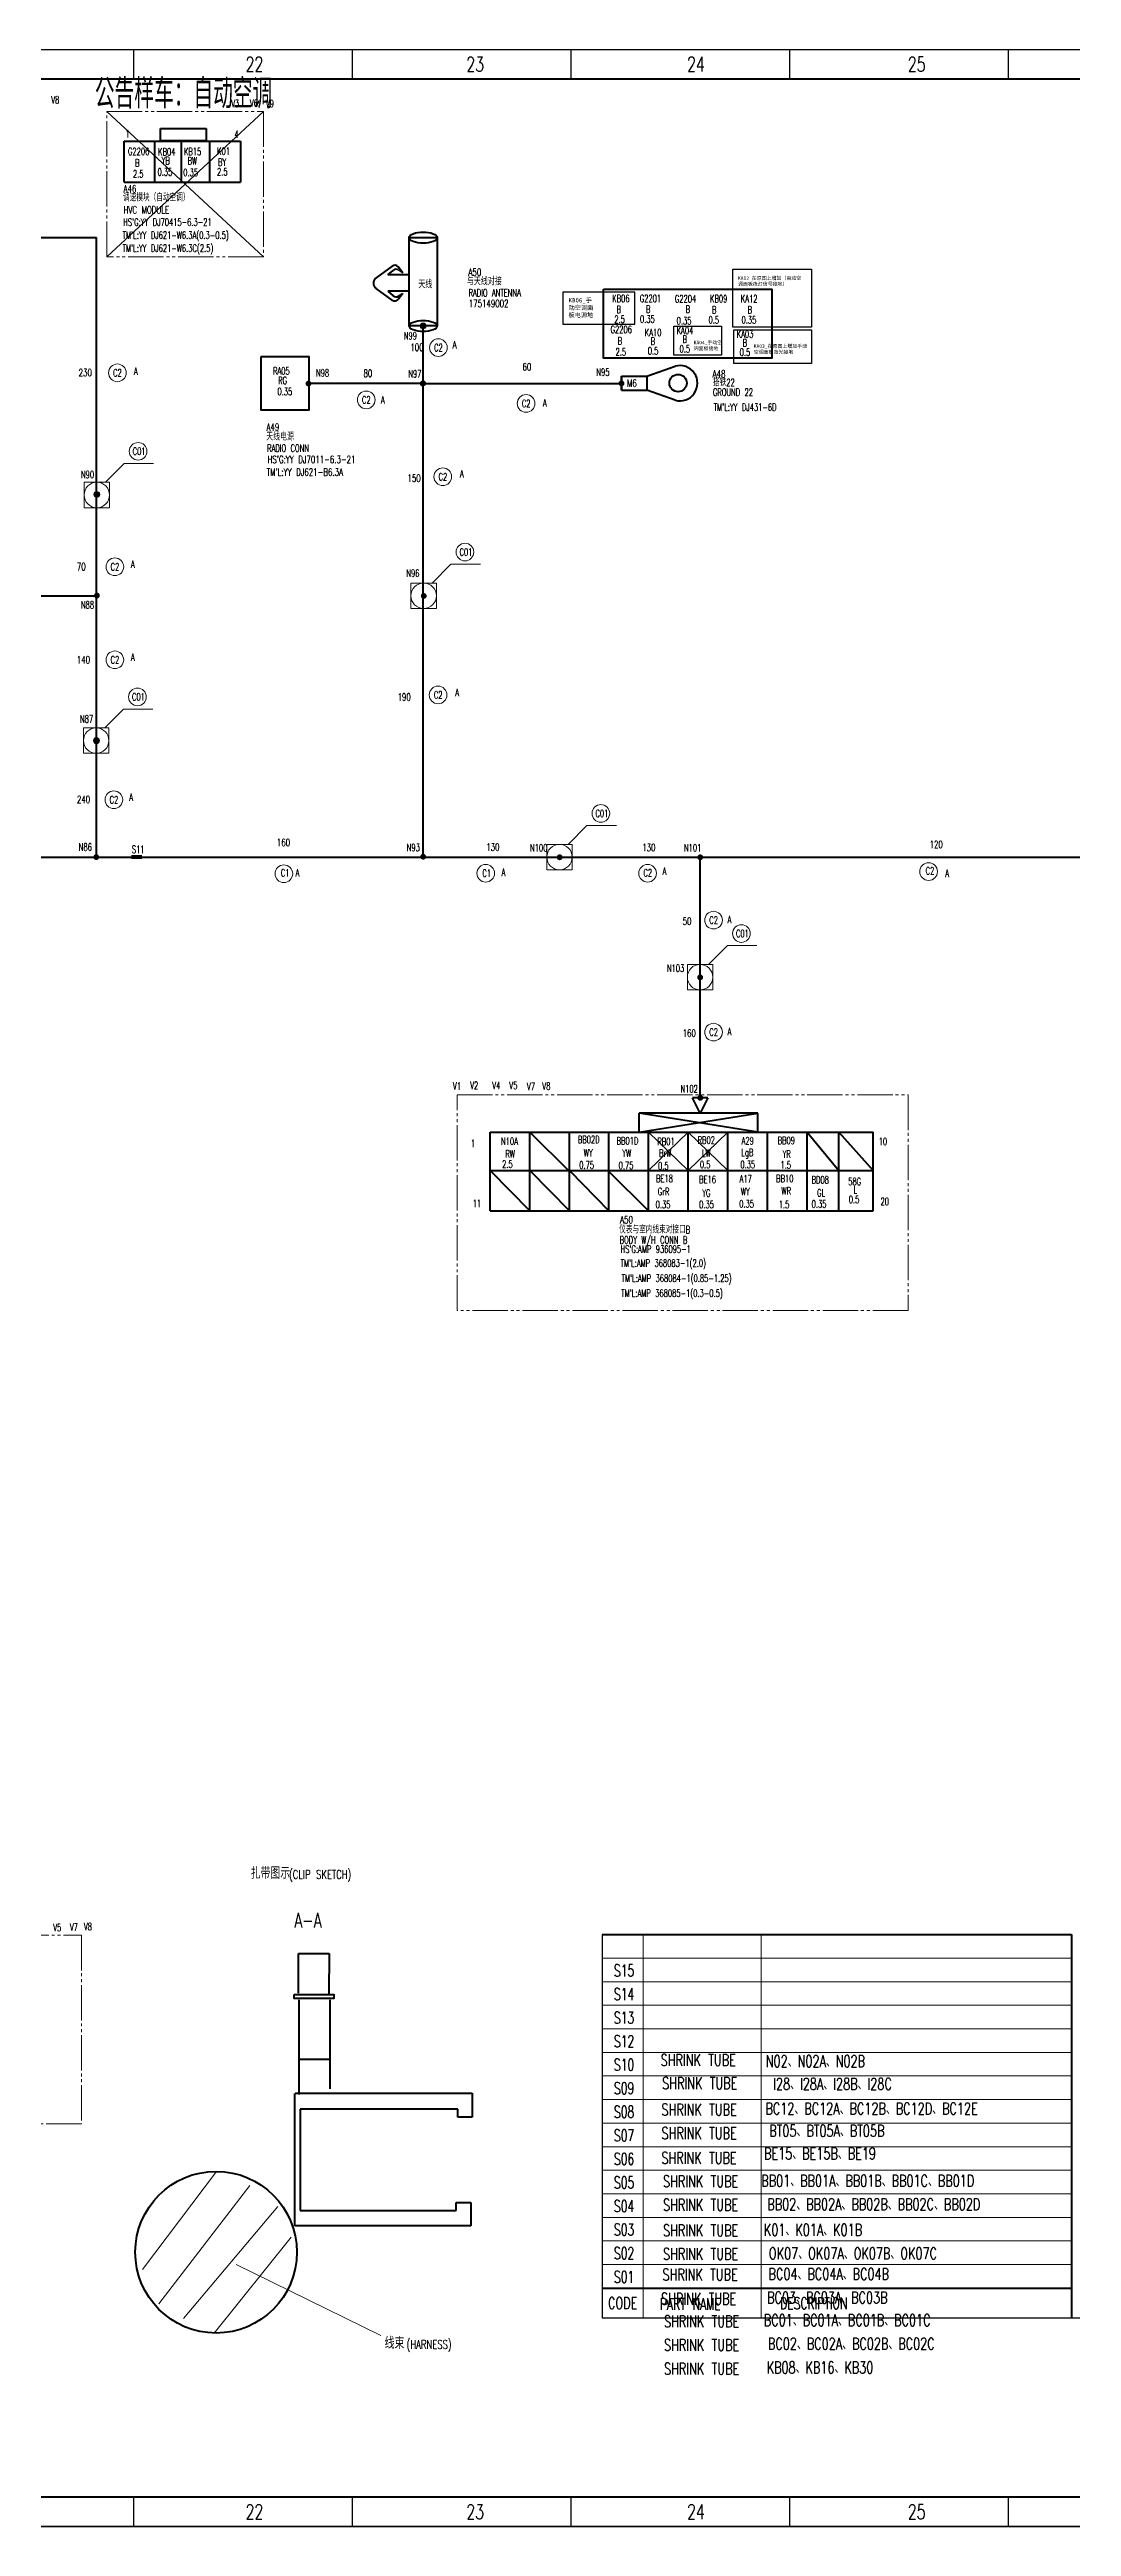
# Model space of a CAD drawing. Header units: millimetres. Extents: x 2201 to 4580, y 154 to 995.
# Drawn here: x 3733 to 4080, y 154 to 995 of the extents above; entities that cross this region are included whole.
import ezdxf
from ezdxf.enums import TextEntityAlignment as Align

# ---------------------------------------------------------------- set-up
doc = ezdxf.new("R2010")
doc.units = ezdxf.units.MM
doc.linetypes.add('PHANTOM', pattern=[17, 12, -1, 1, -1, 1, -1])
for name, color, linetype, lineweight in [('0Filament', 7, 'Continuous', 20), ('2FRAME', 2, 'Continuous', 70), ('4CONTOUR', 4, 'Continuous', 50), ('5PHANTOM', 6, 'PHANTOM', 20)]:
    doc.layers.add(name, color=color, linetype=linetype, lineweight=lineweight)
doc.layers.add('2FRAM', color=2, linetype='Continuous')
doc.styles.add('HZ', font='TXT', dxfattribs={"width": 0.7, "height": 4, "bigfont": 'HZTXT'})
doc.styles.get("Standard").update_dxf_attribs({"font": 'txt.shx', "height": 5})

msp = doc.modelspace()

# ---------------------------------------------------------------- hatches: boundary and pattern name
at = {"layer": '0Filament'}
h = msp.add_hatch(color=256, dxfattribs=at)
edge = h.paths.add_edge_path()
edge.add_arc((3860.11, 901.02), 1, 0, 360)
h = msp.add_hatch(color=256, dxfattribs=at)
edge = h.paths.add_edge_path()
edge.add_arc((3821.18, 881.45), 1, 0, 360)
h = msp.add_hatch(color=256, dxfattribs=at)
edge = h.paths.add_edge_path()
edge.add_arc((3859.97, 881.45), 1, 0, 360)
h = msp.add_hatch(color=256, dxfattribs=at)
edge = h.paths.add_edge_path()
edge.add_arc((3860.14, 881.52), 1, 0, 360)
h = msp.add_hatch(color=256, dxfattribs=at)
edge = h.paths.add_edge_path()
edge.add_arc((3927.52, 881.52), 1, 0, 360)
h = msp.add_hatch(color=256, dxfattribs=at)
edge = h.paths.add_edge_path()
edge.add_arc((3749.26, 843.82), 1, 0, 360)
h = msp.add_hatch(color=256, dxfattribs=at)
edge = h.paths.add_edge_path()
edge.add_arc((3749.29, 809.47), 1, 0, 360)
h = msp.add_hatch(color=256, dxfattribs=at)
edge = h.paths.add_edge_path()
edge.add_arc((3860.34, 809.35), 1, 0, 360)
h = msp.add_hatch(color=256, dxfattribs=at)
edge = h.paths.add_edge_path()
edge.add_arc((3749.12, 760.22), 1, 0, 360)
h = msp.add_hatch(color=256, dxfattribs=at)
edge = h.paths.add_edge_path()
edge.add_arc((3749.07, 720.68), 1, 0, 360)
msp.add_hatch(color=256, dxfattribs=at).paths.add_polyline_path([(3760.95, 721.35), (3764.64, 721.35), (3764.64, 720.04), (3760.95, 720.04)])
h = msp.add_hatch(color=256, dxfattribs=at)
edge = h.paths.add_edge_path()
edge.add_arc((3860.14, 720.8), 1, 0, 360)
h = msp.add_hatch(color=256, dxfattribs=at)
edge = h.paths.add_edge_path()
edge.add_arc((3906.51, 720.62), 1, 0, 360)
h = msp.add_hatch(color=256, dxfattribs=at)
edge = h.paths.add_edge_path()
edge.add_arc((3954.28, 720.62), 1, 0, 360)
h = msp.add_hatch(color=256, dxfattribs=at)
edge = h.paths.add_edge_path()
edge.add_arc((3954.25, 679.84), 1, 0, 360)
h = msp.add_hatch(color=256, dxfattribs=at)
edge = h.paths.add_edge_path()
edge.add_arc((3954.28, 638.94), 1, 0, 360)

# ---------------------------------------------------------------- linework, layer by layer
for p, q in [((3390.11, 994.87), (4579.11, 994.87)), ((3761.67, 994.87), (3761.67, 984.87)), ((3835.98, 994.87), (3835.98, 984.87)), ((3910.29, 994.87), (3910.29, 984.87)), ((3984.61, 994.87), (3984.61, 984.87)), ((4058.92, 994.87), (4058.92, 984.87)), ((3761.67, 163.87), (3761.67, 153.87)), ((3835.98, 163.87), (3835.98, 153.87)), ((3910.29, 163.87), (3910.29, 153.87)), ((3984.61, 163.87), (3984.61, 153.87)), ((4058.92, 163.87), (4058.92, 153.87)), ((2201.11, 153.87), (4579.11, 153.87)), ((4579.11, 153.87), (3390.11, 153.87))]:
    msp.add_line(p, q)
for p, q in [((3752.16, 847.95), (3758.54, 854.33)), ((3758.54, 854.33), (3768.54, 854.33)), ((3744.93, 839.31), (3744.93, 847.95)), ((3744.93, 847.95), (3753.57, 847.95)), ((3753.57, 847.95), (3753.57, 839.31)), ((3753.57, 839.31), (3744.93, 839.31)), ((3863.21, 813.74), (3869.59, 820.13)), ((3869.59, 820.13), (3879.59, 820.13)), ((3855.98, 805.1), (3855.98, 813.74)), ((3855.98, 813.74), (3864.62, 813.74)), ((3864.62, 813.74), (3864.62, 805.1)), ((3864.62, 805.1), (3855.98, 805.1)), ((3751.93, 764.56), (3758.32, 770.94)), ((3758.32, 770.94), (3768.32, 770.94)), ((3744.7, 755.92), (3744.7, 764.56)), ((3744.7, 764.56), (3753.34, 764.56)), ((3753.34, 764.56), (3753.34, 755.92)), ((3753.34, 755.92), (3744.7, 755.92)), ((3902.15, 716.37), (3902.15, 725.01)), ((3902.15, 725.01), (3910.79, 725.01)), ((3909.38, 725.01), (3915.77, 731.39)), ((3910.79, 725.01), (3910.79, 716.37)), ((3915.77, 731.39), (3925.77, 731.39)), ((3910.79, 716.37), (3902.15, 716.37)), ((3957.12, 684.23), (3963.51, 690.61)), ((3963.51, 690.61), (3973.51, 690.61)), ((3949.89, 675.59), (3949.89, 684.23)), ((3949.89, 684.23), (3958.53, 684.23)), ((3958.53, 684.23), (3958.53, 675.59)), ((3958.53, 675.59), (3949.89, 675.59)), ((3934.86, 354.82), (3934.86, 224.75)), ((3975.03, 354.82), (3975.03, 224.75)), ((3920.95, 346.82), (4080.41, 346.82)), ((3920.95, 338.82), (4080.41, 338.82)), ((3920.95, 330.82), (4080.41, 330.82)), ((3920.95, 322.82), (4080.41, 322.82)), ((3920.95, 314.82), (4080.41, 314.82)), ((3920.95, 306.82), (4080.41, 306.82)), ((3920.95, 298.82), (4080.41, 298.82)), ((3920.95, 290.82), (4080.41, 290.82)), ((3920.95, 282.82), (4080.41, 282.82)), ((3789.87, 274.44), (3764.79, 241.14)), ((3801.25, 269.65), (3770.28, 229.49)), ((3920.95, 274.82), (4080.41, 274.82)), ((3810.73, 262.54), (3778.7, 224.44)), ((3920.95, 266.82), (4080.41, 266.82)), ((3920.95, 258.82), (4080.41, 258.82)), ((3815.24, 252.05), (3789.14, 219.55)), ((3920.95, 250.82), (4080.41, 250.82)), ((3796.61, 242.77), (3845.8, 218.73)), ((3920.95, 242.82), (4080.41, 242.82))]:
    msp.add_line(p, q, dxfattribs=at)
for centre, radius in [((3860.11, 901.02), 1), ((3860.11, 901.02), 1), ((3865.3, 893.65), 3), ((3756.24, 885.1), 3), ((3840.8, 875.92), 3), ((3895.1, 874.7), 3), ((3763.29, 858.45), 3), ((3866.8, 849.83), 3), ((3749.25, 843.63), 4.32), ((3749.26, 843.82), 1), ((3749.26, 843.82), 1), ((3874.34, 824.25), 3), ((3755.38, 819.25), 3), ((3860.3, 809.42), 4.32), ((3755.38, 787.66), 3), ((3763.06, 775.06), 3), ((3865.2, 775.72), 3), ((3749.02, 760.24), 4.32), ((3749.12, 760.22), 1), ((3749.12, 760.22), 1), ((3755.04, 740.15), 3), ((3920.51, 735.51), 3), ((3906.47, 720.69), 4.32), ((3812.8, 715.04), 3), ((3881.39, 715.18), 3), ((3936.4, 715.18), 3), ((4031.87, 715.76), 3), ((3958.8, 699.27), 3), ((3968.26, 694.73), 3), ((3954.21, 679.91), 4.32), ((3958.8, 661.24), 3)]:
    msp.add_circle(centre, radius, dxfattribs=at)
at = {"layer": '2FRAM', "linetype": 'ByBlock', "lineweight": 50}
msp.add_line((2211.11, 984.87), (4569.11, 984.87), dxfattribs=at)
at = {"layer": '2FRAM', "color": 2, "linetype": 'ByBlock', "lineweight": 50}
msp.add_line((4569.11, 163.87), (2226.11, 163.87), dxfattribs=at)
at = {"layer": '2FRAME', "color": 1, "lineweight": -2}
for p, q in [((3752.69, 973.85), (3805.91, 924.53)), ((3752.69, 924.53), (3805.91, 973.85)), ((3936.73, 627.25), (3950.2, 614.27)), ((3936.73, 614.27), (3950.2, 627.25)), ((3950.2, 627.25), (3963.66, 614.27)), ((3950.2, 614.27), (3963.66, 627.24))]:
    msp.add_line(p, q, dxfattribs=at)
at = {"layer": '2FRAME'}
for p, q in [((3920.95, 354.82), (4080.41, 354.82)), ((4080.41, 354.82), (4080.41, 224.75)), ((3920.95, 234.76), (4080.41, 234.76))]:
    msp.add_line(p, q, dxfattribs=at)
at = {"layer": '2FRAME', "color": 2, "lineweight": -2}
for p, q in [((3920.95, 354.82), (3920.95, 224.75)), ((3920.95, 224.75), (4239.87, 224.75))]:
    msp.add_line(p, q, dxfattribs=at)
at = {"layer": '2FRAME', "color": 1, "lineweight": -2}
for points in [[(3965.37, 920.26), (3992.04, 920.26), (3992.04, 900.56), (3965.37, 900.56)], [(3932.09, 912.47), (3907.55, 912.47), (3907.55, 901.6), (3932.09, 901.6)], [(3945.32, 900.89), (3961.5, 900.89), (3961.5, 891.09), (3945.32, 891.09)], [(3965.74, 899.7), (3992.04, 899.7), (3992.04, 888.32), (3965.74, 888.32)]]:
    msp.add_lwpolyline(points, close=True, dxfattribs=at)
at = {"layer": '4CONTOUR'}
for p, q in [((3770.94, 968.11), (3786.45, 968.11)), ((3770.94, 963.82), (3770.94, 968.11)), ((3786.45, 968.11), (3786.45, 963.82)), ((3758.56, 949.8), (3758.56, 963.79)), ((3758.56, 963.79), (3798.08, 963.79)), ((3768.86, 963.68), (3768.86, 949.8)), ((3786.45, 963.82), (3770.94, 963.82)), ((3777.87, 963.74), (3777.87, 949.8)), ((3787.52, 963.79), (3787.52, 949.8)), ((3798.08, 963.79), (3798.08, 949.8)), ((3758.56, 949.8), (3798.08, 949.8)), ((3722.33, 931.06), (3749.11, 931.06)), ((3749.11, 720.65), (3749.11, 931.06)), ((3849.61, 921.35), (3844.14, 917.38)), ((3848.16, 918.34), (3849.96, 919.9)), ((3855.39, 918.34), (3848.16, 918.34)), ((3853.28, 919.04), (3851.66, 921.07)), ((3851.76, 920.02), (3853.28, 919.04)), ((3849.61, 909.77), (3844.14, 913.74)), ((3848.16, 912.79), (3849.96, 911.22)), ((3855.39, 912.79), (3848.16, 912.79)), ((3853.28, 912.08), (3851.66, 910.05)), ((3851.76, 911.1), (3853.28, 912.08)), ((3860.13, 720.81), (3860.13, 901.01)), ((3927.51, 884.01), (3927.51, 879.2)), ((3927.51, 884.01), (3936.14, 884.01)), ((3927.51, 879.2), (3927.51, 884.01)), ((3936.14, 884.01), (3945.74, 887.35)), ((3936.14, 884.01), (3936.14, 879.2)), ((3860.13, 881.53), (3821.33, 881.53)), ((3860.13, 881.53), (3927.51, 881.53)), ((3927.51, 879.2), (3936.14, 879.2)), ((3945.7, 875.8), (3936.14, 879.2)), ((3661.25, 809.39), (3749.11, 809.39)), ((2493.14, 720.65), (4099.57, 720.65)), ((3954.24, 638.97), (3954.24, 720.65)), ((3973.89, 633.74), (3933.49, 633.74)), ((3933.49, 627.26), (3973.89, 633.74)), ((3973.89, 627.26), (3933.49, 633.74)), ((3933.49, 627.26), (3933.49, 633.74)), ((3956.86, 638.97), (3951.62, 638.97)), ((3954.24, 633.74), (3951.62, 638.97)), ((3956.86, 638.97), (3954.24, 633.74)), ((3973.89, 627.26), (3973.89, 633.74)), ((3882.87, 600.6), (3882.87, 627.26)), ((3882.87, 627.26), (4012.98, 627.26)), ((3896.34, 600.6), (3896.34, 627.26)), ((3896.34, 627.26), (3909.8, 613.93)), ((3909.8, 600.6), (3909.8, 627.26)), ((3923.27, 600.6), (3923.27, 627.25)), ((3936.73, 600.6), (3936.73, 627.25)), ((3950.2, 600.6), (3950.2, 627.25)), ((3963.66, 600.6), (3963.66, 627.24)), ((3977.13, 600.6), (3977.13, 627.24)), ((3990.59, 600.6), (3990.59, 627.24)), ((3990.59, 627.24), (4001.34, 614.27)), ((4001.34, 600.6), (4001.34, 627.23)), ((4001.34, 627.23), (4012.98, 614.27)), ((4012.98, 600.6), (4012.98, 627.26)), ((3882.87, 614.27), (3896.34, 600.6)), ((3882.87, 614.27), (4012.98, 614.27)), ((3896.34, 614.27), (3909.8, 600.6)), ((3909.8, 614.27), (3923.27, 600.6)), ((3923.27, 613.93), (3936.73, 600.6)), ((3882.87, 600.6), (4012.98, 600.6)), ((3817.72, 348.42), (3817.72, 334.91)), ((3817.77, 348.45), (3828.17, 348.45)), ((3828.18, 348.44), (3828.13, 334.7)), ((3817.91, 332.73), (3817.91, 300.57)), ((3828.48, 332.73), (3828.48, 302.49)), ((3818.18, 312.51), (3828.63, 312.51)), ((3816.52, 255.98), (3816.52, 300.9)), ((3816.69, 300.98), (3876.79, 300.98)), ((3871.87, 295.52), (3818.33, 295.52)), ((3818.33, 295.52), (3818.33, 261.13)), ((3871.87, 292.79), (3871.87, 295.52)), ((3876.79, 300.98), (3876.79, 292.79)), ((3876.79, 292.79), (3871.87, 292.79)), ((3818.33, 261.13), (3871.33, 261.13)), ((3871.33, 261.13), (3871.33, 263.86)), ((3871.38, 263.81), (3876.34, 263.81)), ((3876.34, 263.81), (3876.34, 255.98)), ((3876.34, 255.98), (3816.52, 255.98))]:
    msp.add_line(p, q, dxfattribs=at)
for points in [[(3855.39, 931.01), (3864.87, 931.01), (3864.87, 901.01), (3855.39, 901.01)], [(3921.45, 913.56), (3978.55, 913.56), (3978.55, 890.1), (3921.45, 890.1)], [(3805.1, 890.67), (3821.33, 890.67), (3821.33, 872.4), (3805.1, 872.4)], [(3816.27, 334.54), (3829.78, 334.54), (3829.78, 333.1), (3816.27, 333.1)]]:
    msp.add_lwpolyline(points, close=True, dxfattribs=at)
for centre, radius in [((3946.75, 881.63), 2.93), ((3789.78, 246.99), 27.45)]:
    msp.add_circle(centre, radius, dxfattribs=at)
for centre, radius, start, end in [((3845.46, 915.56), 2.25, 125.96257, 234.03743), ((3850.49, 920.14), 1.5, 38.54207, 125.96257), ((3850.95, 918.77), 1.5, 57.03551, 130.96887), ((3850.49, 910.98), 1.5, 234.03743, 321.45793), ((3850.95, 912.36), 1.5, 229.03113, 302.96449), ((3947.34, 881.57), 6, 254.15444, 105.50288)]:
    msp.add_arc(centre, radius, start, end, dxfattribs=at)
for centre in [(3860.13, 931.01), (3860.13, 901.01)]:
    msp.add_ellipse(centre, major_axis=(-4.74, 0), ratio=0.399999, dxfattribs=at)
at = {"layer": '5PHANTOM'}
for points in [[(3752.69, 973.85), (3805.91, 973.85), (3805.91, 924.53), (3752.69, 924.53)], [(3871.66, 640), (4024.89, 640), (4024.89, 566.7), (3871.66, 566.7)], [(3533.92, 354.69), (3744.07, 354.69), (3744.07, 290.59), (3533.92, 290.59)]]:
    msp.add_lwpolyline(points, close=True, dxfattribs=at)

# ---------------------------------------------------------------- texts
at = {"lineweight": -2, "style": 'HZ', "width": 0.7}
for s, p in [('22', (3799.81, 987.36)), ('23', (3874.81, 987.36)), ('24', (3949.81, 987.36)), ('25', (4024.81, 987.36)), ('22', (3799.81, 156.37)), ('23', (3874.81, 156.37)), ('24', (3949.81, 156.37)), ('25', (4024.81, 156.37))]:
    msp.add_text(s, height=5, dxfattribs=at).set_placement(p)
at = {"layer": '0Filament', "color": 1, "style": 'HZ', "width": 0.67}
msp.add_text('公告样车：自动空调', height=10, dxfattribs=at).set_placement((3748.58, 974.87))
at = {"layer": '0Filament', "style": 'HZ'}
for s, height, width, p in [('V8', 2.5, 0.67, (3733.78, 976.51)), ('V3', 2.5, 0.67, (3794.89, 975.29)), ('V6', 2.5, 0.67, (3801.3, 975.41)), ('V9', 2.5, 0.67, (3806.74, 975.26)), ('1', 2.5, 0.67, (3758.97, 965.06)), ('4', 2.5, 0.67, (3796, 964.88)), ('调速模块（自动空调）', 2.5, 0.67, (3758.15, 943.35)), ("TM'L:YY DJ621-W6.3A(0.3-0.5)", 2.5, 0.67, (3758.01, 930.59)), ("HS'G:YY DJ70415-6.3-21", 2.5, 0.67, (3758.21, 935.02)), ("TM'L:YY DJ621-W6.3C(2.5)", 2.5, 0.67, (3758.01, 926.16)), ('RADIO ANTENNA', 2.5, 0.67, (3875.56, 911.05)), ('N99', 2.5, 0.67, (3853.57, 896.44)), ('C2', 2.5, 0.67, (3863.86, 892.4)), ('A', 2.5, 0.67, (3870.19, 893.39)), ('C2', 2.5, 0.67, (3754.8, 883.86)), ('A', 2.5, 0.67, (3761.86, 884.4)), ('N98', 2.5, 0.67, (3823.73, 883.82)), ('N97', 2.5, 0.67, (3855.07, 883.53)), ('N95', 2.5, 0.67, (3919.01, 884.1)), ('搭铁22', 2.5, 0.67, (3958.62, 880.61)), ('C2', 2.5, 0.67, (3839.36, 874.67)), ('A', 2.5, 0.67, (3845.81, 874.69)), ('C2', 2.5, 0.67, (3893.66, 873.46)), ('A', 2.5, 0.67, (3900.86, 873.67)), ("TM'L:YY DJ431-6D", 2.5, 0.67, (3958.83, 872.18)), ('C01', 2.5, 0.67, (3761.44, 857.21)), ('RADIO CONN', 2.5, 0.67, (3807.12, 858.25)), ('N90', 2.5, 0.67, (3743.87, 849.33)), ('C2', 2.5, 0.67, (3865.36, 848.59)), ('A', 2.5, 0.67, (3872.66, 849.59)), ('C01', 2.5, 0.67, (3872.49, 823.01)), ('C2', 2.5, 0.67, (3753.94, 818)), ('A', 2.5, 0.67, (3760.87, 818.9)), ('N96', 2.5, 0.67, (3854.44, 815.81)), ('N88', 2.5, 0.67, (3743.87, 805.08)), ('C2', 2.5, 0.67, (3753.94, 786.42)), ('A', 2.5, 0.67, (3760.87, 787.31)), ('C01', 2.5, 0.67, (3761.21, 773.82)), ('C2', 2.5, 0.67, (3863.76, 774.48)), ('A', 2.5, 0.67, (3871.07, 775.32)), ('N87', 2.5, 0.67, (3743.55, 766.32)), ('C2', 2.5, 0.67, (3753.6, 738.91)), ('A', 2.5, 0.67, (3760.28, 739.73)), ('C01', 2.5, 0.67, (3918.67, 734.28)), ('N86', 2.5, 0.67, (3743.13, 722.85)), ('S11', 2.5, 0.67, (3761.16, 722.06)), ('N93', 2.5, 0.67, (3854.56, 722.69)), ('N100', 2.5, 0.67, (3896.46, 722.54)), ('N101', 2.5, 0.67, (3948.74, 722.62)), ('C1', 2.5, 0.67, (3811.8, 714.06)), ('A', 2.5, 0.67, (3816.82, 714.12)), ('C1', 2.5, 0.67, (3880.25, 713.93)), ('A', 2.5, 0.67, (3886.75, 714.25)), ('C2', 2.5, 0.67, (3934.98, 714.11)), ('A', 2.5, 0.67, (3941.5, 714.67)), ('C2', 2.5, 0.67, (4030.87, 714.78)), ('A', 2.5, 0.67, (4037.52, 713.91)), ('C2', 2.5, 0.67, (3957.36, 698.03)), ('A', 2.5, 0.67, (3963.55, 698.22)), ('C01', 2.5, 0.67, (3966.41, 693.5)), ('N103', 2.5, 0.67, (3942.94, 681.67)), ('C2', 2.5, 0.67, (3957.36, 660)), ('A', 2.5, 0.67, (3963.55, 660.19)), ('V1', 2.5, 0.67, (3870.29, 641.71)), ('V2', 2.5, 0.67, (3876.12, 641.93)), ('V4', 2.5, 0.67, (3883.62, 641.89)), ('V5', 2.5, 0.67, (3889.43, 641.9)), ('V7', 2.5, 0.67, (3895.41, 641.58)), ('V8', 2.5, 0.67, (3900.64, 641.66)), ('N102', 2.5, 0.67, (3947.57, 640.71)), ('1', 2.5, 0.67, (3876.35, 622.24)), ('10', 2.5, 0.67, (4014.9, 622.87)), ('11', 2.5, 0.67, (3876.96, 601.85)), ('20', 2.5, 0.67, (4015.52, 602.48)), ('仪表与室内线束对接口B', 2.5, 0.67, (3926.73, 592.93)), ('BODY W/H CONN B', 2.5, 0.67, (3926.88, 589.42)), ("HS'G:AMP 936095-1", 2.5, 0.67, (3927.18, 586.32)), ("TM'L:AMP 368083-1(2.0) ", 2.5, 0.67, (3927.19, 581.6)), ("TM'L:AMP 368085-1(0.3-0.5) ", 2.5, 0.67, (3927.43, 571.37)), ("TM'L:AMP 368084-1(0.85-1.25)", 2.5, 0.67, (3927.55, 576.42)), ('A-A', 5, 0.7, (3816.33, 357.19)), ('V5', 2.5, 0.67, (3734.46, 355.96)), ('V7', 2.5, 0.67, (3740.11, 356.07)), ('V8', 2.5, 0.67, (3744.85, 356.28)), ('S15', 4, 0.67, (3924.95, 340.62)), ('S14', 4, 0.67, (3924.95, 332.62)), ('S13', 4, 0.67, (3924.95, 324.62)), ('S12', 4, 0.67, (3924.95, 316.62)), ('S10', 4, 0.67, (3924.95, 308.66)), ('S09', 4, 0.67, (3924.95, 300.66)), ('S08', 4, 0.67, (3924.95, 292.66)), ('S07', 4, 0.67, (3924.95, 284.66)), ('S06', 4, 0.67, (3924.95, 276.66)), ('S05', 4, 0.67, (3924.95, 268.66)), ('S04', 4, 0.67, (3924.95, 260.66)), ('S03', 4, 0.67, (3924.95, 252.66)), ('S02', 4, 0.67, (3924.95, 244.66)), ('S01', 4, 0.67, (3924.95, 236.6)), ('CODE', 4, 0.7, (3922.93, 227.74)), ('DESCRIPTION', 4, 0.67, (3981.41, 227.64))]:
    msp.add_text(s, height=height, dxfattribs=dict(at, width=width)).set_placement(p)
at = {"layer": '0Filament', "color": 2, "style": 'HZ', "width": 0.67}
for s, p in [('G2206', (3759.85, 959.05)), ('KB04', (3770.09, 958.92)), ('KB15', (3778.85, 958.98)), ('K01', (3790.13, 959.12)), ('2.5', (3761.53, 951.4)), ('B', (3762.27, 955.12)), ('0.35', (3769.88, 952.04)), ('YB', (3771.29, 955.89)), ('0.35', (3778.63, 951.91)), ('BW', (3780.09, 955.84)), ('2.5', (3790.1, 952.14)), ('BY', (3790.43, 955.41)), ('G2201', (3933.74, 909.11)), ('G2204', (3945.65, 909.01)), ('KB09', (3957.61, 909.03)), ('KA12', (3968.06, 909.03)), ('G2206', (3923.81, 898.6)), ('0.35', (3933.81, 902.12)), ('KA10', (3935.42, 897.53)), ('B', (3935.86, 905.45)), ('0.35', (3946.26, 901.55)), ('B', (3949.3, 905.42)), ('0.5', (3957.09, 901.81)), ('B', (3958.27, 905.25)), ('0.35', (3968.3, 901.81)), ('B', (3970.36, 905.25)), ('2.5', (3925.5, 890.94)), ('B', (3926.24, 894.67))]:
    msp.add_text(s, height=2.5, dxfattribs=at).set_placement(p)
at = {"layer": '0Filament', "lineweight": -2, "style": 'HZ', "width": 0.7}
for s, height, p in [('A46', 2.5, (3758.33, 946.36)), ('HVC MODULE', 2.5, (3758.34, 939.19)), ('与天线对接', 2.5, (3875.02, 914.87)), ('A50', 2.5, (3875.51, 918.01)), ('天线', 2.5, (3858.5, 913.83)), ('175149002', 2.5, (3875.63, 907.4)), ('100', 2.5, (3855.77, 892.51)), ('230', 2.5, (3743.09, 883.92)), ('80', 2.5, (3839.86, 883.68)), ('60', 2.5, (3893.88, 885.88)), ('A48', 2.5, (3958.49, 883.46)), ('M6', 2.5, (3929.42, 880.35)), ('A49', 2.5, (3806.89, 865.45)), ('天线电源', 2.5, (3806.81, 862.16)), ("TM'L:YY DJ621-B6.3A", 2.5, (3806.96, 850.17)), ("HS'G:YY DJ7011-6.3-21", 2.5, (3807.23, 854.46)), ('150', 2.5, (3854.81, 848.07)), ('70', 2.5, (3742.47, 818.04)), ('140', 2.5, (3742.47, 786.45)), ('190', 2.5, (3851.44, 773.78)), ('240', 2.5, (3742.5, 739.03)), ('160', 2.5, (3810.44, 724.39)), ('130', 2.5, (3881.58, 722.84)), ('130', 2.5, (3934.58, 722.67)), ('120', 2.5, (4032.2, 723.74)), ('50', 2.5, (3948.29, 697.67)), ('160', 2.5, (3948.29, 659.64)), ('A50', 2.5, (3927.04, 596.31)), ('扎带图示', 4, (3801.52, 373.76)), (' (CLIP SKETCH)', 3, (3812.72, 373.76)), ('线束', 4, (3847.04, 214.18)), (' (HARNESS)', 3, (3852.64, 214.18))]:
    msp.add_text(s, height=height, dxfattribs=at).set_placement(p)
at = {"layer": '0Filament', "color": 3, "style": 'HZ', "width": 0.67}
for s, p in [('KB06', (3924.36, 909.1)), ('2.5', (3925.09, 902.02)), ('B', (3925.83, 905.39)), ('KA04', (3946.24, 898.22)), ('KA03', (3966.66, 897.02)), ('N10A', (3886.59, 622.93)), ('BB01D', (3925.85, 623.09)), ('A29', (3968.32, 623.11)), ('BB09', (3980.59, 623.23)), ('2.5', (3886.95, 615.16)), ('RW', (3888.06, 618.63)), ('0.75', (3913.16, 614.88)), ('WY', (3914.71, 619)), ('0.75', (3926.56, 614.76)), ('YW', (3927.82, 618.93)), ('0.35', (3967.91, 615.06)), ('LgB', (3968.22, 619.13)), ('1.5', (3981.52, 614.9)), ('YR', (3982.23, 618.59)), ('BE18', (3939.24, 610.29)), ('GrR', (3939.85, 605.86)), ('BE16', (3953.89, 609.97)), ('YG', (3954.94, 605.35)), ('A17', (3967.67, 610.21)), ('WY', (3968.08, 605.88)), ('BB10', (3980.05, 610.28)), ('WR', (3981.87, 606.08)), ('BD08', (3992.09, 609.85)), ('GL', (3993.97, 605.47)), ('58G', (4004.54, 609.27)), ('0.5', (4004.73, 603.21)), ('L', (4006.37, 606.48)), ('0.35', (3939.12, 601.44)), ('0.35', (3953.88, 601.5)), ('0.35', (3967.53, 601.69)), ('1.5', (3980.97, 601.5)), ('0.35', (3992.13, 601.64))]:
    msp.add_text(s, height=2.5, dxfattribs=at).set_placement(p)
at = {"layer": '0Filament', "color": 2, "style": 'HZ', "width": 0.67}
for s, p in [('0.5', (3936.44, 892.59)), ('B', (3937.43, 895.83))]:
    msp.add_text(s, height=2.5, dxfattribs=at).set_placement(p, align=Align.MIDDLE_LEFT)
at = {"layer": '0Filament', "color": 3, "style": 'HZ', "width": 0.67}
for s, p in [('0.5', (3947.26, 893.28)), ('B', (3948.25, 896.51)), ('0.5', (3967.68, 892.08)), ('B', (3968.67, 895.32)), ('BB02D', (3912.69, 624.78))]:
    msp.add_text(s, height=2.5, dxfattribs=at).set_placement(p, align=Align.MIDDLE_LEFT)
for s, p in [('RA05', (3809.12, 886.98)), ('RG', (3810.87, 883.79)), ('0.35', (3810.63, 879.98))]:
    msp.add_text(s, height=2.5, dxfattribs=at).set_placement(p, align=Align.TOP_LEFT)
at = {"layer": '0Filament', "style": 'HZ', "width": 0.67}
msp.add_text('GROUND 22', height=2.5, dxfattribs=at).set_placement((3958.59, 879.75), align=Align.TOP_LEFT)
at = {"layer": '0Filament', "color": 0, "style": 'HZ', "width": 0.67}
for s, p in [('RB01', (3939.7, 622.84)), ('RB02', (3953.39, 623.33)), ('0.5', (3939.94, 614.59)), ('BrW', (3940.29, 618.91)), ('0.5', (3954.15, 615.02)), ('LW', (3954.86, 618.89))]:
    msp.add_text(s, height=2.5, dxfattribs=at).set_placement(p)
at = {"layer": '0Filament', "style": 'HZ', "width": 0.7}
for s, p in [('SHRINK TUBE', (3953.59, 309.04)), ('N02、N02A、N02B', (3993.41, 308.64)), ('SHRINK TUBE', (3954.11, 301.17)), ('I28、I28A、I28B、I28C', (3999.2, 300.93)), ('SHRINK TUBE', (3953.9, 292.19)), ('BC12、BC12A、BC12B、BC12D、BC12E', (4012.49, 292.54)), ('SHRINK TUBE', (3953.9, 284.19)), ('BT05、BT05A、BT05B', (3997.29, 285.03)), ('SHRINK TUBE', (3953.86, 275.78)), ('BE15、BE15B、BE19', (3994.96, 277.29)), ('SHRINK TUBE', (3954.4, 267.87)), ('BB01、BB01A、BB01B、BB01C、BB01D', (4011.19, 268.05)), ('SHRINK TUBE', (3954.4, 259.87)), ('BB02、BB02A、BB02B、BB02C、BB02D', (4013.24, 260.05)), ('SHRINK TUBE', (3954.4, 251.2)), ('K01、K01A、K01B', (3992.59, 251.38)), ('SHRINK TUBE', (3954.4, 243.2)), ('OK07、OK07A、OK07B、OK07C', (4006.16, 243.38)), ('SHRINK TUBE', (3954.24, 236.2)), ('BC04、BC04A、BC04B', (3997.95, 236.39)), ('SHRINK TUBE', (3953.74, 227.97)), ('BC03、BC03A、BC03B', (3997.45, 228.39)), ('SHRINK TUBE', (3954.73, 220.3)), ('BC01、BC01A、BC01B、BC01C', (4004.2, 220.72)), ('SHRINK TUBE', (3954.73, 212.3)), ('BC02、BC02A、BC02B、BC02C', (4005.6, 212.72)), ('SHRINK TUBE', (3954.73, 204.24)), ('KB08、KB16、KB30', (3994.96, 204.65))]:
    msp.add_text(s, height=4, dxfattribs=at).set_placement(p, align=Align.BOTTOM_CENTER)
at = {"layer": '0Filament', "style": 'HZ', "width": 0.67}
msp.add_text('PART NAME', height=4, dxfattribs=at).set_placement((3940.54, 229.39), align=Align.MIDDLE_LEFT)
at = {"layer": '2FRAME', "color": 1, "lineweight": -2, "attachment_point": 1}
for s, width, insert, char_height in [('{\\fSimSun|b0|i0|c134|p2;\\C2;KA12_在原图上增加（自动空调面板夜灯信号接地）}', 21.4419, (3967.1, 917.89), 1.2), ('{\\fSimSun|b0|i0|c134|p2;KB06_手动空调面板电源地}', 9.0979, (3909.53, 910.49), 1.5), ('{\\fSimSun|b0|i0|c134|p2;KA04_手动空调面板接地}', 10.7971, (3952.04, 895.99), 1.2), ('{\\fSimSun|b0|i0|c134|p2;KA03_在原图上增加手动空调面板背光接地}', 18.9909, (3972.46, 894.79), 1.2)]:
    msp.add_mtext_dynamic_manual_height_columns(s, width=width, gutter_width=25, heights=[0], dxfattribs=dict(at, insert=insert, char_height=char_height))

doc.saveas('drawing.dxf')
